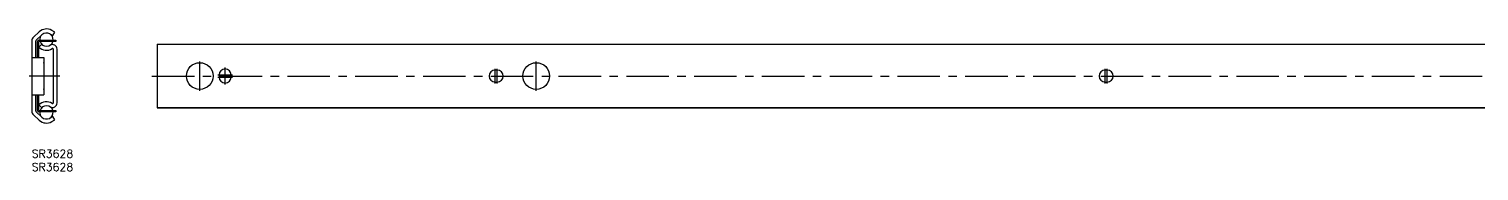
# Model space of a CAD drawing. Extents: x -1 to 1268, y -8 to 45.
# Drawn here: x -1 to 542, y -8 to 45 of the extents above; entities that cross this region are included whole.
import ezdxf

# ---------------------------------------------------------------- set-up
doc = ezdxf.new("R2010")
doc.units = 0
doc.header["$LTSCALE"] = 0.5
doc.linetypes.add('CENTER', pattern=[50.8, 31.75, -6.35, 6.35, -6.35])
for name, color, linetype in [('MSM_CENTER', 1, 'CENTER'), ('MSM_CONTINUOUS', 7, 'CONTINUOUS'), ('MSM_PART_NUMBER', 7, 'CONTINUOUS')]:
    doc.layers.add(name, color=color, linetype=linetype)
doc.styles.get("Standard").update_dxf_attribs({"font": 'txt.shx', "height": 3, "bigfont": 'bigfont.shx'})

# ---------------------------------------------------------------- blocks, each defined once
blk = doc.blocks.new('*U11')
at = {"layer": 'MSM_PART_NUMBER'}
blk.add_text('SR3628', height=3, dxfattribs=at).set_placement((0, -3))
blk = doc.blocks.new('*U12')
at = {"layer": 'MSM_PART_NUMBER'}
blk.add_text('SR3628', height=3, dxfattribs=at).set_placement((0, -8))

msp = doc.modelspace()

# ---------------------------------------------------------------- linework, layer by layer
at = {"layer": 'MSM_CENTER'}
for p, q in [((62.99, 22.15), (62.99, 33.15)), ((189.09, 22.15), (189.09, 33.15)), ((10.5, 27.65), (-1, 27.65)), ((45.09, 27.65), (1268.09, 27.65)), ((69.74, 28.05), (75.24, 28.05)), ((69.74, 27.25), (75.24, 27.25)), ((72.49, 24.5), (72.49, 30.8)), ((173.69, 24.9), (173.69, 30.4)), ((174.49, 24.9), (174.49, 30.4)), ((402.29, 24.9), (402.29, 30.4)), ((403.09, 24.9), (403.09, 30.4))]:
    msp.add_line(p, q, dxfattribs=at)
at = {"layer": 'MSM_CONTINUOUS'}
for p, q in [((2.85, 44.25), (0.65, 42.24)), ((8.7, 44.1), (7.55, 44.76)), ((7.95, 42.8), (8.7, 44.1)), ((0, 40.77), (0, 14.53)), ((1.5, 34.65), (1.5, 40.77)), ((1.66, 41.14), (3.86, 43.15)), ((2.05, 40.34), (2.05, 34.65)), ((2.55, 40.34), (2.55, 34.65)), ((3.75, 39.56), (2.67, 38.52)), ((2.74, 41.04), (9.05, 41.15)), ((9.05, 40.65), (2.75, 40.54)), ((6.8, 43.46), (7.95, 42.8)), ((9.05, 41.15), (9.05, 40.65)), ((47.09, 39.56), (47.09, 15.74)), ((47.09, 39.56), (558.79, 39.56)), ((758.09, 39.45), (47.09, 39.45)), ((0, 34.65), (4.5, 34.65)), ((2.55, 37.65), (2.05, 37.65)), ((4.5, 34.65), (4.5, 20.65)), ((8.05, 37.79), (8.05, 17.51)), ((9.5, 17.55), (9.5, 37.75)), ((4.55, 32.45), (4.55, 22.85)), ((70.24, 28.05), (70.24, 27.25)), ((74.74, 27.25), (74.74, 28.05)), ((174.49, 29.9), (173.69, 29.9)), ((403.09, 29.9), (402.29, 29.9)), ((173.69, 25.4), (174.49, 25.4)), ((402.29, 25.4), (403.09, 25.4)), ((0, 20.65), (4.5, 20.65)), ((1.5, 14.53), (1.5, 20.65)), ((2.05, 20.65), (2.05, 14.96)), ((2.55, 17.65), (2.05, 17.65)), ((2.55, 20.65), (2.55, 14.96)), ((2.67, 16.78), (3.75, 15.74)), ((0.65, 13.06), (2.85, 11.05)), ((3.86, 12.15), (1.66, 14.16)), ((9.05, 14.15), (2.74, 14.26)), ((2.75, 14.76), (9.05, 14.65)), ((7.95, 12.5), (6.8, 11.84)), ((7.55, 10.54), (8.7, 11.2)), ((8.7, 11.2), (7.95, 12.5)), ((9.05, 14.65), (9.05, 14.15)), ((47.09, 15.85), (758.09, 15.85)), ((47.09, 15.74), (558.79, 15.74))]:
    msp.add_line(p, q, dxfattribs=at)
for centre in [(62.99, 27.65), (189.09, 27.65)]:
    msp.add_circle(centre, 5, dxfattribs=at)
for centre, radius, start, end in [((5.55, 41.3), 4, 59.9944, 132.3876), ((5.55, 41.3), 2.5, 59.9944, 132.3876), ((2, 40.77), 2, 132.3876, 180), ((2, 40.77), 0.5, 132.3876, 180), ((2.75, 40.34), 0.7, 91, 180), ((2.75, 40.34), 0.2, 91, 180), ((5.55, 41.3), 4, 223.95, 303.2038), ((5.55, 41.3), 2.5, 132.3876, 185.8429), ((5.55, 41.3), 2.5, 197.5244, 344.4756), ((5.55, 41.3), 2.5, 356.1571, 59.9944), ((7.8, 37.75), 1.7, 360, 122.3924), ((3.85, 32.45), 0.7, 0, 21.7868), ((7.85, 37.79), 0.2, 0, 123.2038), ((72.49, 28.05), 2.25, 0, 180), ((72.49, 27.25), 2.25, 180, 360), ((173.69, 27.65), 2.25, 90, 270), ((174.49, 27.65), 2.25, 270, 90), ((402.29, 27.65), 2.25, 90, 270), ((403.09, 27.65), 2.25, 270, 90), ((3.85, 22.85), 0.7, 338.2132, 360), ((5.55, 14), 4, 56.7962, 136.05), ((5.55, 14), 2.5, 15.5244, 162.4756), ((7.8, 17.55), 1.7, 237.6076, 0), ((7.85, 17.51), 0.2, 236.7962, 0), ((2, 14.53), 2, 180, 227.6124), ((2, 14.53), 0.5, 180, 227.6124), ((2.75, 14.96), 0.7, 180, 269), ((2.75, 14.96), 0.2, 180, 269), ((5.55, 14), 4, 227.6124, 300.0056), ((5.55, 14), 2.5, 174.1571, 227.6124), ((5.55, 14), 2.5, 227.6124, 3.8429)]:
    msp.add_arc(centre, radius, start, end, dxfattribs=at)

# ---------------------------------------------------------------- block references
for name in ['*U11', '*U12']:
    msp.add_blockref(name, (0, 0), dxfattribs=at)

doc.saveas('drawing.dxf')
